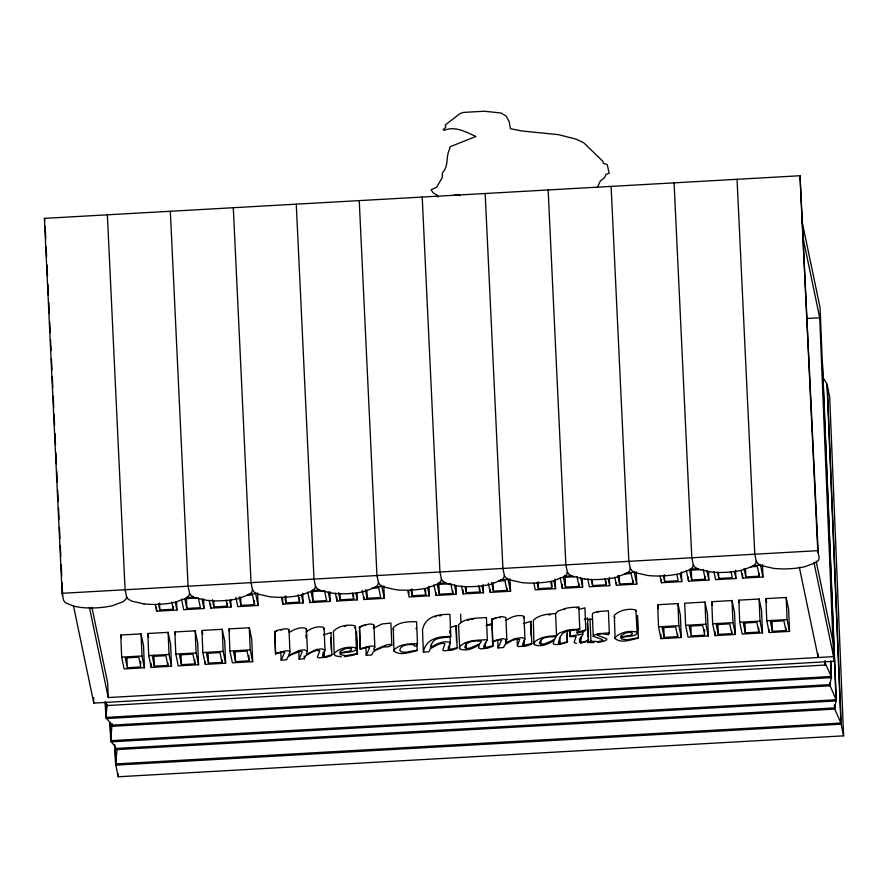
<?xml version="1.0" encoding="UTF-8"?>
<svg xmlns="http://www.w3.org/2000/svg" width="888" height="888" viewBox="0 0 888 888"><rect width="100%" height="100%" fill="white"/><g stroke="black" fill="none" stroke-linecap="round" stroke-linejoin="round"><path stroke-width="1.33" d="M107.215 704.328L105.838 717.393L111.977 725.141L110.7 740.681L117.083 749.583L115.562 763.958L118.237 776.767L843.6 735.841L829.692 396.98L827.017 384.171L822.987 377.333M417.182 650.171L416.916 650.815C409.868 651.892 400.077 656.376 393.983 651.026L393.206 627.772C399.034 621.733 408.669 621.533 416.583 621.733L417.482 643.833L416.139 645.987L414.507 646.076L414.296 644.921C409.523 644.078 400.466 644.244 399.8 650.438L401.476 651.981L405.594 652.292L417.182 650.171L416.894 643.267M393.983 651.026L394.117 649.872C399.944 643.833 409.579 643.634 417.482 643.833M341.436 656.82L335.864 655.955L334.21 654.4L334.332 653.268C339.627 647.985 348.751 646.109 355.921 647.929L356.255 649.361C353.879 653.524 338.728 651.392 340.271 654.678L345.843 655.688L357.453 653.557L356.554 631.457L356.288 632.09M638.35 637.706L638.084 638.339C631.013 639.471 621.245 643.867 615.106 638.55L614.318 615.329C619.613 610.045 628.737 608.158 635.897 609.989L637.151 633.51C634.765 637.673 619.624 635.553 621.156 638.838L626.739 639.848L638.35 637.706L637.44 615.606L637.739 630.058M615.106 638.55L615.229 637.429C620.523 632.145 629.636 630.258 636.807 632.09L637.318 632.755M493.007 645.676L492.685 646.442L487.479 648.151L480.974 648.917L478.577 647.907L479.342 644.51C473.937 648.351 466.333 651.515 459.773 648.995L458.463 624.819C465.445 617.438 477.111 618.259 486.435 617.571L487.346 639.671L484.193 646.22L484.304 647.807L493.007 645.676L491.863 618.98L501.853 616.516L505.905 617.493L506.815 639.593L505.605 643.023L514.718 638.639L522.2 637.606L524.919 638.827L523.065 645.62L531.801 643.489L530.891 621.389L523.354 623.587M459.229 648.096L459.374 646.919C466.355 639.538 478.022 640.359 487.346 639.671M373.726 626.373L373.571 624.497L369.852 623.953L362.437 625.507L359.34 627.272L360.251 649.372L366.356 647.319L369.608 647.718L366.233 655.366L371.817 654.956L373.138 651.936L376.79 649.705L383.172 647.041L388.611 646.764L391.819 645.121L390.909 623.021L381.951 623.998L373.204 628.349M373.937 625.063L374.836 647.152C369.242 655.533 387.268 641.425 391.819 645.121M821.766 366.067L822.155 360.894M825.529 661.038L824.908 665.057L107.259 705.538L105.239 702.119M323.887 629.181L323.643 627.416C317.493 625.485 310.711 628.504 305.783 632.156M324.076 628.06L324.986 650.16L322.677 656.543L324.342 656.965L331.857 654.767L330.947 632.667L323.443 634.865M449.983 636.13L450.26 643.045L448.418 649.838L457.142 647.696L456.232 625.596L450.172 627.605M523.798 617.904L523.609 616.106C517.682 614.274 511.133 617.082 506.138 620.224M306.282 630.158L306.071 628.46C300.344 626.462 294.039 629.437 289.233 632.456M306.493 629.026L307.403 651.126L306.327 654.267L316.561 649.439L322.055 648.895L324.986 650.16M587.579 639.737L587.69 642.501L590.953 641.225L598.101 641.591L602.763 640.581L602.153 639.46L593.24 636.308L592.34 614.207L592.973 613.131L597.036 611.621L608.413 610.811L609.323 632.9L608.524 634.731L602.097 633.699L598.312 634.232L597.213 635.231L606.593 638.716L606.782 639.649L605.105 640.703A14.053 4.262 -2.4 0 1 599.666 642.091L597.502 642.368M593.24 636.308L593.883 635.231L597.935 633.721L609.323 632.9M334.21 654.4L333.433 631.168C338.716 625.885 347.841 624.009 355.011 625.84L355.344 627.261L354.523 628.005M636.241 611.41L636.407 610.655M107.37 214.818L125.097 589.754L126.562 596.736L125.985 599.2L123.31 601.631L112.499 605.683A32.101 9.746 -2.4 0 1 81.019 607.459L74.192 606.349L65.168 602.63L63.592 600.288L62.138 593.306L44.4 218.37L800.01 175.746L818.237 553.002M170.341 211.266L188.067 586.202L189.533 593.184L188.955 595.648L186.28 598.079L175.469 602.131A32.101 9.746 -2.4 0 1 143.989 603.907M233.3 207.714L251.038 582.639L252.492 589.632L251.926 592.096L249.251 594.527L238.439 598.579A32.101 9.746 -2.4 0 1 206.96 600.355L194.716 597.602L191.109 595.526L189.533 593.184M296.27 204.162L314.008 579.087L315.462 586.08L314.896 588.544L312.221 590.975L301.409 595.027A32.101 9.746 -2.4 0 1 269.919 596.803L257.687 594.05L254.068 591.974L252.492 589.632M359.24 200.61L376.967 575.535L378.432 582.528L377.866 584.992L375.18 587.412L364.369 591.475A32.101 9.746 -2.4 0 1 332.889 593.251L320.657 590.498L317.038 588.422L315.462 586.08M422.211 197.058L439.937 571.983L441.403 578.976L440.825 581.44L438.15 583.86L427.339 587.923A32.101 9.746 -2.4 0 1 395.859 589.699L383.627 586.946L380.009 584.87L378.432 582.528M485.17 193.506L502.908 568.431L504.362 575.424L503.796 577.888L501.121 580.308L490.309 584.371A32.101 9.746 -2.4 0 1 458.83 586.147L446.586 583.394L442.979 581.318L441.403 578.976M548.14 189.954L565.878 564.879L567.332 571.861L566.766 574.336L564.091 576.756L553.279 580.819A32.101 9.746 -2.4 0 1 521.789 582.595L509.557 579.842L505.938 577.766L504.362 575.424M611.111 186.402L628.848 561.327L630.302 568.309L629.736 570.784L627.061 573.204L616.25 577.267A32.101 9.746 -2.4 0 1 584.759 579.043M674.081 182.85L691.808 557.775L693.273 564.757L692.696 567.232L690.02 569.652L679.209 573.715A32.101 9.746 -2.4 0 1 647.729 575.491L635.497 572.727L631.879 570.662L630.302 568.309M737.051 179.298L754.778 554.223L756.243 561.205L755.666 563.68L752.991 566.1L742.179 570.163A32.101 9.746 -2.4 0 1 710.7 571.939L698.456 569.175L694.849 567.11L693.273 564.757M288.7 631.124L288.678 629.226L284.97 628.748L277.611 630.236L274.647 631.979L275.558 654.068L281.629 652.07L284.726 652.28L281.163 660.161L286.691 659.751L288.034 656.831L291.364 654.734L300.421 651.215L302.142 651.803L299.134 659.151L304.295 658.763L305.672 655.766L312.609 651.748L316.794 650.371L319.769 650.793L317.427 657.009L318.581 657.853L326.34 657.242L331.535 655.533L331.857 654.767M289.022 629.736L289.932 651.836L288.722 655.266L299.445 650.393L304.573 649.894L307.403 651.126M567.21 630.413L567.31 642.224L559.695 644.433L554.412 644.544L553.257 643.7L554.023 640.292C548.595 644.133 541.003 647.319 534.432 644.777L534.265 642.368C540.059 636.674 548.84 636.152 556.51 635.675L559.251 633.077L566.255 630.558A17.893 5.428 -2.4 0 1 574.969 629.359L579.764 629.259L578.854 607.159L574.07 607.259A17.893 5.428 -2.4 0 0 565.345 608.458L558.341 610.977L555.599 613.575L556.51 635.675M531.801 643.489L531.457 644.255L526.273 645.965L518.537 646.575L517.404 645.72L519.658 639.504L516.627 639.094L512.165 640.492L504.939 644.566L503.607 647.519L498.046 647.929L497.713 639.638M843.6 735.841L840.925 723.032L834.731 709.09L836.063 699.755L829.625 684.648L831.446 677.633L830.757 661.038M597.291 187.468L600.221 181.241L604.573 177.6L606.016 174.248L609.113 173.338L607.292 164.635L603.274 163.214L602.985 161.438L583.594 142.657L576.046 139.127L558.374 134.632L521.822 130.98L510.434 128.705L509.168 121.612L506.182 116.117L501.121 113.02L484.238 111.233L463.358 112.421L460.073 113.542L445.232 125.042L445.698 127.45L443.134 129.726L444.244 130.27C455.267 125.807 465.856 131.968 475.901 136.475L450.86 146.453L449.583 147.575L449.816 148.773C445.487 156.266 449.106 166.001 442.524 172.583L442.091 177.977L436.519 187.346L431.069 189.721L433.178 192.863L437.051 195.027L438.117 197.036M416.006 628.715L416.272 628.071M330.625 633.433L330.947 632.667M455.921 626.362L456.232 625.596M457.142 647.696L456.821 648.462L451.615 650.183L443.889 650.782L442.746 649.938L444.977 643.722L441.958 643.312L437.495 644.71L430.258 648.773L428.948 651.725L423.398 652.136L422.488 630.036C424.897 616.405 438.306 614.008 449.916 614.429L450.827 636.53C443.489 638.616 432.09 635.975 430.924 647.241C436.385 644.089 443.312 640.37 449.861 642.424L450.26 643.045M587.234 618.958L587.556 618.181L584.315 619.369M587.556 618.181L588.455 640.281L588.134 641.058L580.497 643.267M344.267 656.676L353.302 655.189L357.453 653.557M275.558 654.068L274.98 631.213M492.685 646.442L491.863 618.98M576.467 643.534L574.092 642.524L576.068 636.663L570.018 636.596L570.007 630.569M360.251 649.372L359.673 626.54M530.547 622.155L530.891 621.389M582.772 631.324L582.883 634.088L579.287 642.057L582.406 642.29L588.455 640.281M423.398 652.136C425.796 638.505 439.205 636.108 450.827 636.53M498.046 647.929L501.62 640.048L498.512 639.837L492.44 641.835L492.762 641.081L502.763 638.616L506.815 639.593M578.954 609.412L584.915 607.836L585.814 629.936L583.849 631.535L577.122 633.011L577.011 630.247M577.122 633.011L578.665 631.823L585.814 629.936M435.042 616.927L436.141 616.461M563.869 609.668L564.99 609.19M467.798 620.368L469.475 619.702M576.601 608.047L578.854 607.159M579.764 629.259C569.397 631.512 560.617 628.582 558.463 643.234L561.593 643.467L567.665 641.458M587.867 619.979L590.043 619.125L592.429 619.38M275.879 653.313L285.881 650.849L288.789 650.982L289.932 651.836M359.34 627.272L362.582 626.073M360.572 648.64L370.762 646.053L373.682 646.231L374.836 647.152M489.122 625.319L491.774 624.342M492.096 623.576L486.047 625.574M274.647 631.979L276.823 631.19M491.541 619.735L495.87 618.159M363.669 625.663L365.445 625.23M344.422 626.528L345.92 626.207M597.402 612.132L598.956 611.81M570.229 636.097L582.883 634.088M454.334 195.138L458.641 194.461L460.173 195.56M280.719 629.969L282.162 629.781M471.45 619.236L473.704 618.991M439.205 615.817L441.17 615.65M555.599 613.575C547.929 614.052 539.149 614.574 533.355 620.268L533.888 643.878M806.859 318.503L819.713 317.771L833.621 656.632L108.258 697.557L89.41 607.348M62.138 593.306L817.748 550.671L819.202 557.653L818.636 560.128L815.961 562.548L805.15 566.611A32.101 9.746 -2.4 0 1 773.67 568.387L761.427 565.623L757.819 563.558L756.243 561.205M186.635 597.58L193.406 597.191M248.884 594.072L255.644 593.684L258.108 605.483L237.818 606.626L235.897 597.458M311.499 590.531L319.625 590.076M375.091 586.946L381.862 586.568L384.326 598.368L364.036 599.511L362.115 590.331M437.717 583.416L445.832 582.95M499.955 579.897L508.08 579.442L510.545 591.241L490.243 592.385L488.322 583.216M563.936 576.29L572.05 575.835M626.173 572.782L634.287 572.327L636.752 584.126L616.461 585.27L614.818 577.4M690.143 569.175L698.268 568.709M752.391 565.656L760.505 565.201L762.97 577L742.679 578.144L741.036 570.285M197.003 598.024L184.826 598.712L186.857 608.469L200.388 607.703L198.357 597.946M247.064 595.204L252.481 594.893L254.512 604.65L240.981 605.416L239.205 596.88M323.221 590.909L311.044 591.597L313.076 601.354L326.606 600.588L324.564 590.831M371.928 588.156L378.688 587.778L380.73 597.535L367.199 598.301L365.412 589.754M449.428 583.782L437.251 584.471L439.294 594.227L452.825 593.462L452.714 590.709M498.146 581.041L504.906 580.652L506.948 590.409L493.417 591.175L491.63 582.639M574.292 576.745L563.469 577.355L565.512 587.112L579.043 586.346L578.92 583.583M624.353 573.914L631.124 573.537L633.155 583.294L619.624 584.06L617.848 575.513M700.51 569.619L689.687 570.229L691.719 579.986L705.25 579.22L705.139 576.467M750.571 566.799L757.331 566.411L759.373 576.168L745.842 576.934L744.055 568.398M158.53 603.895L159.807 610L173.338 609.235L173.216 606.471M212.399 599.622L213.919 606.948L227.45 606.182L227.339 603.418M284.737 596.78L286.014 602.874L299.545 602.12L299.378 597.968M338.606 592.507L340.137 599.822L353.668 599.056L353.502 594.916M410.955 589.654L412.232 595.759L425.763 594.993L425.53 589.466M465.079 586.602L466.355 592.707L479.886 591.941L479.709 587.801M537.173 582.539L538.45 588.633L551.981 587.878L550.704 581.773M591.297 579.487L592.574 585.581L606.093 584.815L605.927 580.674M663.392 575.413L664.657 581.518L678.188 580.752L676.922 574.658M717.504 572.36L718.78 578.465L732.311 577.7L731.035 571.595M155.267 604.65L156.632 611.21L176.923 610.067L176.59 601.775M203.596 598.867L203.985 608.535L183.694 609.679L181.507 599.189M209.113 600.288L210.756 608.158L231.047 607.015L230.769 600.11M281.474 597.535L282.85 604.084L303.141 602.941L302.741 593.273M307.714 592.074L309.912 602.564L330.203 601.42L329.803 591.752M335.331 593.173L336.974 601.032L357.265 599.888L356.987 592.984M428.96 586.158L429.359 595.826L409.057 596.969L407.692 590.409M433.932 584.948L436.119 595.437L456.421 594.294L456.077 586.013M461.538 586.047L463.181 593.917L483.483 592.773L483.139 584.482M555.178 579.032L555.577 588.7L535.275 589.843L533.91 583.294M560.15 577.833L562.337 588.322L582.628 587.179L582.295 578.887M609.357 577.366L609.69 585.647L589.399 586.79L587.756 578.932M660.117 576.168L661.493 582.728L681.784 581.585L681.385 571.916M686.357 570.707L688.555 581.196L708.846 580.053L708.513 571.772M735.564 570.24L735.908 578.532L715.617 579.675L713.974 571.805M120.768 635.031L141.07 633.877L143.534 645.676L144.433 667.776L124.142 668.93L121.678 657.131L120.768 635.031L121.323 637.651M147.83 633.499L168.132 632.356L170.596 644.155L171.495 666.255L151.204 667.399L148.74 655.599L147.83 633.499L148.651 637.429M174.892 631.967L195.182 630.824L197.658 642.623L198.557 664.724L178.266 665.867L175.802 654.068L174.892 631.967L175.436 634.598M222.244 629.303L201.953 630.447L202.864 652.547L205.328 664.346L225.619 663.203L224.72 641.103L222.244 629.303L223.154 651.404L225.619 663.203M229.015 628.915L249.306 627.772L251.77 639.571L252.68 661.671L232.39 662.814L229.925 651.015L229.015 628.915L229.559 631.546M657.631 604.739L677.933 603.596L680.397 615.395L681.296 637.495L661.005 638.639L658.541 626.839L657.631 604.739L658.452 608.669M704.983 602.064L684.692 603.207L685.603 625.307L688.067 637.107L708.358 635.963L707.459 613.863L704.983 602.064L705.893 624.164L708.358 635.963M711.754 601.687L732.045 600.543L734.509 612.343L735.419 634.443L715.129 635.586L712.664 623.787L711.754 601.687L712.576 605.616M738.816 600.155L759.107 599.012L761.571 610.811L762.481 632.911L742.19 634.054L739.726 622.255L738.816 600.155L739.36 602.785M765.878 598.634L786.169 597.491L788.633 609.29L789.543 631.39L769.252 632.534L766.788 620.734L765.878 598.634L766.699 602.564M121.678 657.131L141.969 655.977L144.433 667.776M148.74 655.599L169.031 654.456L171.495 666.255M175.802 654.068L196.093 652.924L198.557 664.724M202.864 652.547L223.154 651.404M229.925 651.015L250.216 649.872L252.68 661.671M658.541 626.839L678.832 625.696L681.296 637.495M685.603 625.307L705.893 624.164M712.664 623.787L732.955 622.643L735.419 634.443M739.726 622.255L760.017 621.112L762.481 632.911M766.788 620.734L787.079 619.591L789.543 631.39M127.306 667.709L140.837 666.955L138.805 657.187L125.275 657.953L127.306 667.709L126.917 658.041M167.899 665.423L165.867 655.666L152.336 656.432L154.368 666.189L167.899 665.423L167.788 662.659M194.96 663.902L192.929 654.134L179.398 654.9L181.429 664.657L194.96 663.902L194.794 659.751M222.022 662.37L219.991 652.613L206.46 653.379L208.491 663.136L222.022 662.37L221.911 659.606M249.084 660.839L247.053 651.082L233.522 651.848L235.553 661.604L249.084 660.839L248.862 655.322M677.699 636.663L675.668 626.906L662.137 627.672L664.169 637.429L677.699 636.663L677.588 633.899M691.23 635.897L704.761 635.131L702.73 625.374L689.199 626.14L691.23 635.897L690.842 626.229M731.823 633.61L729.792 623.853L716.261 624.619L718.292 634.376L731.823 633.61L731.712 630.846M758.885 632.078L756.854 622.322L743.323 623.087L745.354 632.844L758.885 632.078L758.718 627.938M785.947 630.558L783.904 620.801L770.373 621.556L772.416 631.324L785.947 630.558L785.836 627.794M73.438 605.627L93.795 703.085L834.598 661.294L813.941 562.393M111.977 725.141L829.625 684.648M116.839 748.418L834.487 707.925L834.365 705.161M117.083 749.583L834.731 709.09L834.554 704.939M594.005 642.579L587.69 642.501M548.34 614.785L550.56 614.729M541.003 644.333L544.788 643.833L552.014 640.77L555.133 638.827L555.944 636.962C550.271 636.552 541.003 636.241 539.371 643.245L541.003 644.333L540.825 640.193M466.355 648.551L470.129 648.051L477.344 644.988L480.464 643.045L481.285 641.169C475.624 640.77 466.344 640.437 464.746 647.452L466.355 648.551L466.122 643.023M499.045 617.537L500.244 617.593M584.759 579.043L572.527 576.279L568.908 574.214L567.332 571.861M143.989 603.907L131.746 601.154L128.138 599.078L126.562 596.736M614.196 616.45L615.018 617.56M393.084 628.926L393.906 630.047M458.33 625.996L458.863 626.895M802.208 222.144L820.079 307.692L836.063 699.755L110.7 740.681L109.957 722.699M803.052 238.017L819.713 317.771M816.139 561.116L833.022 641.902M799.344 567.299L818.192 657.509L818.026 653.49M734.543 571.972L735.908 578.532M706.926 570.873L708.846 580.053M703.218 569.463L705.25 579.22M680.141 573.715L681.784 581.585M608.324 579.098L609.69 585.647M604.828 578.721L606.093 584.815M580.719 577.999L582.628 587.179M577 576.59L579.043 586.346M553.923 580.841L555.577 588.7M482.106 586.213L483.483 592.773M478.61 585.836L479.886 591.941M454.501 585.114L456.421 594.294M450.782 583.705L452.825 593.462M427.716 587.956L429.359 595.826M424.486 588.899L425.763 594.993M355.899 593.339L357.265 599.888M352.392 592.962L353.668 599.056M328.283 592.24L330.203 601.42M301.498 595.082L303.141 602.941M298.013 594.794L299.545 602.12M229.681 600.455L231.047 607.015M226.185 600.077L227.45 606.182M202.076 599.356L203.985 608.535M202.231 631.757L202.775 634.376M175.28 602.197L176.923 610.067M171.806 601.92L173.338 609.235M44.4 218.37L44.888 220.701M91.908 607.425L107.659 682.828L108.258 697.557M800.01 175.746L817.748 550.671M45.144 226.229L45.743 238.661M46.132 246.953L46.587 256.632M46.986 264.924L47.508 275.979M47.897 284.271L48.429 295.316M48.751 302.231L49.273 313.286M49.673 321.578L50.194 332.634M50.527 339.538L51.049 350.594M51.437 358.885L51.959 369.941M52.292 376.845L52.814 387.901M53.213 396.192L53.735 407.248M54.057 414.152L54.59 425.208M54.978 433.499L55.5 444.555M55.9 452.847L56.421 463.902M56.743 470.807L57.276 481.862M57.665 490.154L58.186 501.209M58.519 508.114L59.041 519.169M59.429 527.461L59.962 538.517M60.284 545.432L60.806 556.476M61.205 564.768L61.727 575.824M62.06 582.739L62.615 595.626M827.261 385.337L841.169 724.197L115.806 765.123L115.185 749.905M827.017 384.171L840.925 723.032L115.562 763.958L114.763 744.599M822.399 362.06L836.307 700.921L110.945 741.846L110.711 736.307M830.569 661.26L831.446 677.633L106.072 718.559L105.395 701.964M829.747 683.039L829.858 685.814L112.221 726.295L112.099 723.531M824.741 660.905L824.908 665.057L824.996 662.537L831.201 676.478L105.838 717.393L105.206 702.186M786.169 597.491L787.079 619.591M772.016 621.655L772.416 631.324M769.13 629.77L769.252 632.534M762.459 564.568L762.97 577M759.262 573.415L759.373 576.168M759.107 599.012L760.017 621.112M745.498 568.653L745.842 576.934M744.954 623.176L745.354 632.844M742.501 574.003L742.679 578.144M732.045 600.543L732.955 622.643M718.559 572.938L718.78 578.465M717.837 623.321L718.292 634.376M714.951 631.446L715.129 635.586M704.539 629.614L704.65 632.378M691.33 570.318L691.719 579.986M688.378 577.056L688.555 581.196M677.933 603.596L678.832 625.696M664.379 574.614L664.657 581.518M663.78 627.76L664.169 637.429M661.382 579.964L661.493 582.728M660.839 634.498L661.005 638.639M636.241 571.694L636.752 584.126M633.044 580.53L633.155 583.294M619.291 575.768L619.624 584.06M616.35 582.506L616.461 585.27M592.34 580.053L592.574 585.581M590.043 619.125L590.953 641.225M587.401 623.099L587.967 636.907M580.719 636.962L580.952 642.479M579.587 638.272L579.753 642.424M578.554 629.07L578.665 631.823M569.73 629.692L570.018 636.596M565.112 577.444L565.512 587.112M566.977 633.943L567.31 642.224M562.171 584.182L562.337 588.322M559.895 638.139L560.128 643.656M551.748 582.35L551.914 586.491M538.161 581.729L538.45 588.633M530.602 623.531L531.113 635.963M524.009 616.727L524.919 638.827M524.042 640.159L524.264 645.687M522.954 642.856L523.065 645.62M517.116 638.816L517.404 645.72M510.034 578.81L510.545 591.241M506.837 587.656L506.948 590.409M505.894 640.237L506.005 643.001M493.073 582.894L493.417 591.175M490.132 589.621L490.243 592.385M485.27 642.346L485.492 647.874M484.193 645.043L484.304 647.807M466.122 587.179L466.355 592.707M463.014 589.776L463.181 593.917M460.628 614.13L460.961 622.31M455.977 627.749L456.543 641.558M449.75 630.613L449.861 633.377M449.384 644.366L449.617 649.894M448.296 647.075L448.418 649.838M438.839 583.183L439.294 594.227M436.008 592.685L436.119 595.437M431.235 644.455L431.346 647.219M411.943 588.855L412.232 595.759M408.835 591.441L408.946 594.205M383.816 585.936L384.326 598.368M366.855 590.009L367.199 598.301M363.914 596.747L364.036 599.511M365.889 647.075L366.233 655.366M356.51 637.617L357.187 654.19M355.522 626.506L356.421 648.606M339.915 594.294L340.137 599.822M336.796 596.891L336.974 601.032M330.802 637.573L331.302 650.005M324.12 651.437L324.342 656.965M322.977 652.758L323.154 656.898M312.62 590.298L313.076 601.354M309.79 599.8L309.912 602.564M305.905 634.909L306.016 637.673M304.184 655.999L304.295 658.763M298.79 650.86L299.134 659.151M285.736 595.97L286.014 602.874M282.617 598.568L282.85 604.084M280.819 651.881L281.163 660.161M257.598 593.051L258.108 605.483M254.345 600.51L254.512 604.65M249.306 627.772L250.216 649.872M240.648 597.136L240.981 605.416M235.154 651.936L235.553 661.604M213.697 601.42L213.919 606.948M210.589 604.018L210.756 608.158M208.103 653.468L208.491 663.136M205.217 661.582L205.328 664.346M195.182 630.824L196.093 652.924M186.413 597.424L186.857 608.469M180.986 653.612L181.429 664.657M168.132 632.356L169.031 654.456M159.518 603.096L159.807 610M156.466 607.07L156.632 611.21M153.924 655.133L154.368 666.189M151.038 663.258L151.204 667.399M141.07 633.877L141.969 655.977M140.615 661.427L140.726 664.191M118.126 773.992L118.237 776.767M110.145 722.477L110.545 732.156M93.573 697.557L93.795 703.085M351.57 649.195L350.971 650.36L348.662 651.392L339.605 652.835L340.448 651.237L345.332 648.629L349.683 648.14L351.57 649.195M632.467 633.344L631.868 634.509L629.559 635.542L620.501 636.985L621.334 635.397L626.229 632.778L630.58 632.289L632.467 633.344"/></g></svg>
